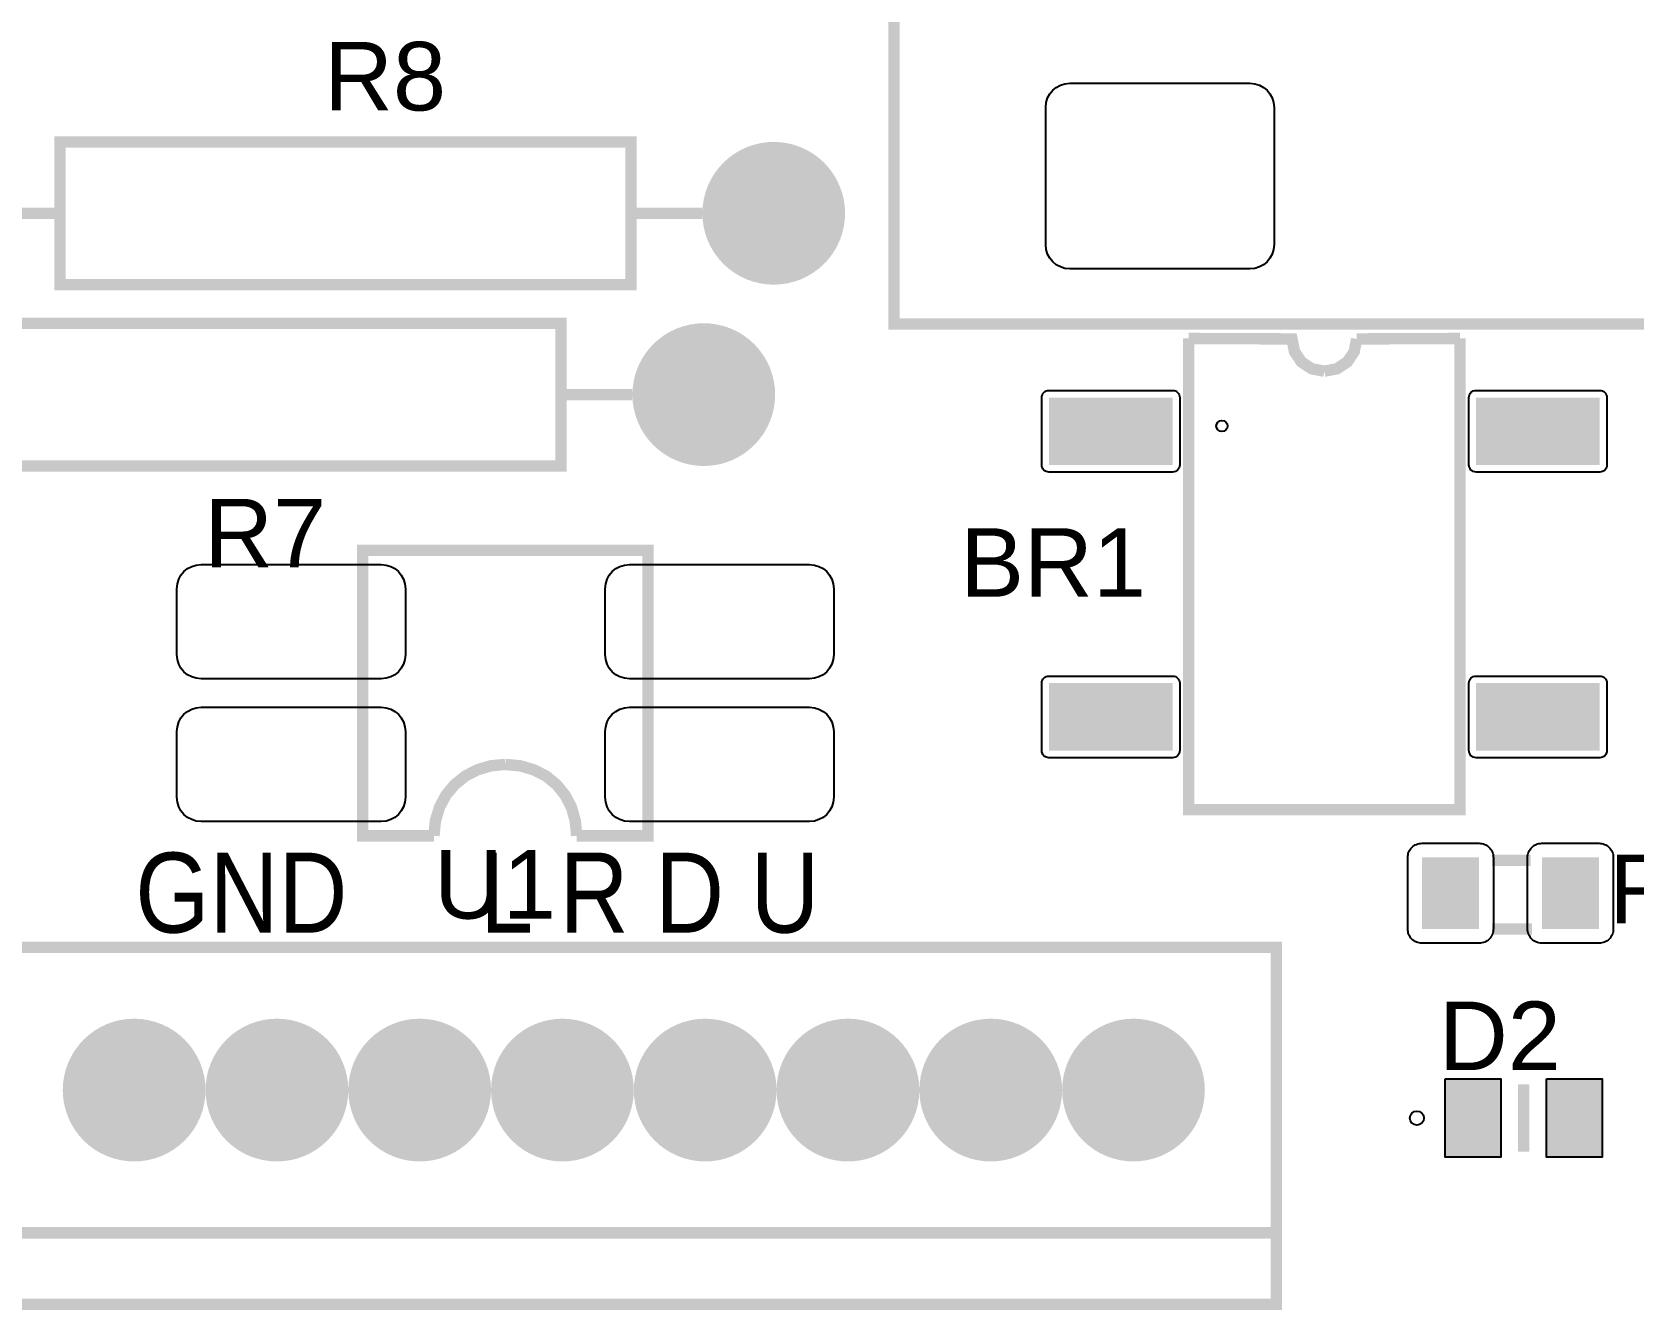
# Model space of a CAD drawing. Header units: inches. Extents: x 15 to 148, y 10 to 111.
# Drawn here: x 134.784 to 136.744, y 102.12 to 103.684 of the extents above; entities that cross this region are included whole.
import ezdxf

# ---------------------------------------------------------------- set-up
doc = ezdxf.new("R2010")
doc.units = ezdxf.units.IN
doc.header["$MEASUREMENT"] = 0
doc.layers.add('BLK_12AWG', color=7, linetype='Continuous')

# ---------------------------------------------------------------- blocks, each defined once
blk = doc.blocks.new('RPAD')
blk.add_trace([(-0.5, -0.5), (-0.5, 0.5), (0.5, -0.5), (0.5, 0.5)])
blk = doc.blocks.new('EPAD')
at = {"const_width": 0.5}
blk.add_lwpolyline([(-0.25, 0, 1), (0.25, 0, 1)], format="xyb", close=True, dxfattribs=at)
blk = doc.blocks.new('CBA2Board')
for points, const_width in [([(155.8976, 103.6112), (156.744, 103.6112), (156.744, 104.2805), (155.8976, 104.2805), (155.8976, 103.6112)], 0.008), ([(155.8976, 103.6112), (156.744, 103.6112), (156.744, 104.2805), (155.8976, 104.2805), (155.8976, 103.6112)], 0.008), ([(155.8976, 103.6112), (156.744, 103.6112), (156.744, 104.2805), (155.8976, 104.2805), (155.8976, 103.6112)], 0.008), ([(155.3133, 103.6387), (155.7133, 103.6387), (155.7133, 103.7387), (155.3133, 103.7387), (155.3133, 103.6387)], 0.008), ([(155.3133, 103.6387), (155.7133, 103.6387), (155.7133, 103.7387), (155.3133, 103.7387), (155.3133, 103.6387)], 0.008), ([(155.3133, 103.6387), (155.7133, 103.6387), (155.7133, 103.7387), (155.3133, 103.7387), (155.3133, 103.6387)], 0.008), ([(155.3133, 103.6887), (155.2633, 103.6887)], 0.008), ([(155.3133, 103.6887), (155.2633, 103.6887)], 0.008), ([(155.3133, 103.6887), (155.2633, 103.6887)], 0.008), ([(155.7633, 103.6887), (155.7133, 103.6887)], 0.008), ([(155.7633, 103.6887), (155.7133, 103.6887)], 0.008), ([(155.7633, 103.6887), (155.7133, 103.6887)], 0.008), ([(155.2643, 103.5117), (155.6643, 103.5117), (155.6643, 103.6117), (155.2643, 103.6117), (155.2643, 103.5117)], 0.008), ([(155.2643, 103.5117), (155.6643, 103.5117), (155.6643, 103.6117), (155.2643, 103.6117), (155.2643, 103.5117)], 0.008), ([(155.2643, 103.5117), (155.6643, 103.5117), (155.6643, 103.6117), (155.2643, 103.6117), (155.2643, 103.5117)], 0.008), ([(156.104, 103.601), (156.1763, 103.6007), (156.1781, 103.5918), (156.1829, 103.5846), (156.1901, 103.5798), (156.199, 103.5781)], 0.008), ([(156.294, 103.601), (156.294, 103.271), (156.104, 103.271), (156.104, 103.601)], 0.008), ([(156.104, 103.601), (156.1763, 103.6007), (156.1781, 103.5918), (156.1829, 103.5846), (156.1901, 103.5798), (156.199, 103.5781)], 0.008), ([(156.294, 103.601), (156.294, 103.271), (156.104, 103.271), (156.104, 103.601)], 0.008), ([(156.104, 103.601), (156.1763, 103.6007), (156.1781, 103.5918), (156.1829, 103.5846), (156.1901, 103.5798), (156.199, 103.5781)], 0.008), ([(156.294, 103.601), (156.294, 103.271), (156.104, 103.271), (156.104, 103.601)], 0.008), ([(156.2216, 103.6007), (156.2199, 103.5918), (156.2151, 103.5846), (156.2079, 103.5798), (156.199, 103.5781)], 0.008), ([(156.2216, 103.6007), (156.2199, 103.5918), (156.2151, 103.5846), (156.2079, 103.5798), (156.199, 103.5781)], 0.008), ([(156.2216, 103.6007), (156.2199, 103.5918), (156.2151, 103.5846), (156.2079, 103.5798), (156.199, 103.5781)], 0.008), ([(156.2216, 103.6007), (156.294, 103.601)], 0.008), ([(156.2216, 103.6007), (156.294, 103.601)], 0.008), ([(156.2216, 103.6007), (156.294, 103.601)], 0.008), ([(155.6643, 103.5617), (155.7143, 103.5617)], 0.008), ([(155.6643, 103.5617), (155.7143, 103.5617)], 0.008), ([(155.6643, 103.5617), (155.7143, 103.5617)], 0.008), ([(155.5753, 103.2527), (155.5253, 103.2527), (155.5253, 103.4527), (155.7253, 103.4527), (155.7253, 103.2527), (155.6753, 103.2527)], 0.008), ([(155.5753, 103.2527), (155.5253, 103.2527), (155.5253, 103.4527), (155.7253, 103.4527), (155.7253, 103.2527), (155.6753, 103.2527)], 0.008), ([(155.5753, 103.2527), (155.5253, 103.2527), (155.5253, 103.4527), (155.7253, 103.4527), (155.7253, 103.2527), (155.6753, 103.2527)], 0.008), ([(155.6253, 103.3027), (155.6151, 103.3017), (155.6057, 103.2989), (155.5972, 103.2945), (155.5898, 103.2885), (155.5837, 103.2812), (155.5792, 103.2727), (155.5763, 103.2631), (155.5753, 103.2527)], 0.008), ([(155.6253, 103.3027), (155.6151, 103.3017), (155.6057, 103.2989), (155.5972, 103.2945), (155.5898, 103.2885), (155.5837, 103.2812), (155.5792, 103.2727), (155.5763, 103.2631), (155.5753, 103.2527)], 0.008), ([(155.6253, 103.3027), (155.6151, 103.3017), (155.6057, 103.2989), (155.5972, 103.2945), (155.5898, 103.2885), (155.5837, 103.2812), (155.5792, 103.2727), (155.5763, 103.2631), (155.5753, 103.2527)], 0.008), ([(155.6253, 103.3027), (155.6358, 103.3017), (155.6453, 103.2989), (155.6539, 103.2945), (155.6612, 103.2885), (155.6671, 103.2812), (155.6716, 103.2727), (155.6743, 103.2631), (155.6753, 103.2527)], 0.008), ([(155.6253, 103.3027), (155.6358, 103.3017), (155.6453, 103.2989), (155.6539, 103.2945), (155.6612, 103.2885), (155.6671, 103.2812), (155.6716, 103.2727), (155.6743, 103.2631), (155.6753, 103.2527)], 0.008), ([(155.6253, 103.3027), (155.6358, 103.3017), (155.6453, 103.2989), (155.6539, 103.2945), (155.6612, 103.2885), (155.6671, 103.2812), (155.6716, 103.2727), (155.6743, 103.2631), (155.6753, 103.2527)], 0.008), ([(156.3164, 103.2355), (156.3434, 103.2355)], 0.008), ([(156.3164, 103.2355), (156.3434, 103.2355)], 0.008), ([(156.3164, 103.2355), (156.3434, 103.2355)], 0.008), ([(156.3164, 103.1875), (156.3444, 103.1875)], 0.008), ([(156.3164, 103.1875), (156.3444, 103.1875)], 0.008), ([(156.3164, 103.1875), (156.3444, 103.1875)], 0.008), ([(155.2653, 102.9246), (156.1653, 102.9246), (156.1653, 103.1746), (155.2653, 103.1746), (155.2653, 102.9246)], 0.008), ([(155.2653, 102.9246), (156.1653, 102.9246), (156.1653, 103.1746), (155.2653, 103.1746), (155.2653, 102.9246)], 0.008), ([(155.2653, 102.9246), (156.1653, 102.9246), (156.1653, 103.1746), (155.2653, 103.1746), (155.2653, 102.9246)], 0.008), ([(156.3386, 103.0786), (156.3386, 103.0314)], 0.00787), ([(156.3386, 103.0786), (156.3386, 103.0314)], 0.00787), ([(156.3386, 103.0786), (156.3386, 103.0314)], 0.00787), ([(156.1653, 102.9746), (155.2653, 102.9746)], 0.008), ([(156.1653, 102.9746), (155.2653, 102.9746)], 0.008), ([(156.1653, 102.9746), (155.2653, 102.9746)], 0.008)]:
    blk.add_lwpolyline(points, dxfattribs=dict(const_width=const_width))
for points in [[(156.0038, 103.6668), (156.0038, 103.7628), (156.0041, 103.7663), (156.0051, 103.7695), (156.0066, 103.7724), (156.0087, 103.7749), (156.0112, 103.7769), (156.0141, 103.7785), (156.0173, 103.7794), (156.0208, 103.7798), (156.1468, 103.7798), (156.1503, 103.7794), (156.1535, 103.7785), (156.1564, 103.7769), (156.1589, 103.7749), (156.1609, 103.7724), (156.1625, 103.7695), (156.1634, 103.7663), (156.1638, 103.7628), (156.1638, 103.6668), (156.1634, 103.6633), (156.1625, 103.6601), (156.1609, 103.6572), (156.1589, 103.6547), (156.1564, 103.6526), (156.1535, 103.6511), (156.1503, 103.6501), (156.1468, 103.6498), (156.0208, 103.6498), (156.0173, 103.6501), (156.0141, 103.6511), (156.0112, 103.6526), (156.0087, 103.6547), (156.0066, 103.6572), (156.0051, 103.6601), (156.0041, 103.6633), (156.0038, 103.6668)], [(156.0011, 103.5124), (156.0011, 103.5596), (156.0012, 103.5607), (156.0015, 103.5616), (156.0019, 103.5625), (156.0025, 103.5632), (156.0033, 103.5638), (156.0041, 103.5643), (156.005, 103.5645), (156.0061, 103.5646), (156.0927, 103.5646), (156.0937, 103.5645), (156.0947, 103.5643), (156.0955, 103.5638), (156.0962, 103.5632), (156.0968, 103.5625), (156.0973, 103.5616), (156.0976, 103.5607), (156.0977, 103.5596), (156.0977, 103.5124), (156.0976, 103.5114), (156.0973, 103.5104), (156.0968, 103.5096), (156.0962, 103.5088), (156.0955, 103.5082), (156.0947, 103.5078), (156.0937, 103.5075), (156.0927, 103.5074), (156.0061, 103.5074), (156.005, 103.5075), (156.0041, 103.5078), (156.0033, 103.5082), (156.0025, 103.5088), (156.0019, 103.5096), (156.0015, 103.5104), (156.0012, 103.5114), (156.0011, 103.5124)], [(156.3969, 103.5596), (156.3969, 103.5124), (156.3968, 103.5114), (156.3965, 103.5104), (156.3961, 103.5096), (156.3955, 103.5088), (156.3947, 103.5082), (156.3939, 103.5078), (156.3929, 103.5075), (156.3919, 103.5074), (156.3053, 103.5074), (156.3043, 103.5075), (156.3033, 103.5078), (156.3025, 103.5082), (156.3017, 103.5088), (156.3011, 103.5096), (156.3007, 103.5104), (156.3004, 103.5114), (156.3003, 103.5124), (156.3003, 103.5596), (156.3004, 103.5607), (156.3007, 103.5616), (156.3011, 103.5625), (156.3017, 103.5632), (156.3025, 103.5638), (156.3033, 103.5643), (156.3043, 103.5645), (156.3053, 103.5646), (156.3919, 103.5646), (156.3929, 103.5645), (156.3939, 103.5643), (156.3947, 103.5638), (156.3955, 103.5632), (156.3961, 103.5625), (156.3965, 103.5616), (156.3968, 103.5607), (156.3969, 103.5596)], [(155.3953, 103.3797), (155.3953, 103.4257), (155.3956, 103.4291), (155.3966, 103.4324), (155.3981, 103.4352), (155.4002, 103.4378), (155.4027, 103.4398), (155.4056, 103.4414), (155.4088, 103.4423), (155.4123, 103.4427), (155.5383, 103.4427), (155.5418, 103.4423), (155.545, 103.4414), (155.5479, 103.4398), (155.5504, 103.4378), (155.5524, 103.4352), (155.554, 103.4324), (155.555, 103.4291), (155.5553, 103.4257), (155.5553, 103.3797), (155.555, 103.3762), (155.554, 103.373), (155.5524, 103.3701), (155.5504, 103.3676), (155.5479, 103.3655), (155.545, 103.364), (155.5418, 103.363), (155.5383, 103.3627), (155.4123, 103.3627), (155.4088, 103.363), (155.4056, 103.364), (155.4027, 103.3655), (155.4002, 103.3676), (155.3981, 103.3701), (155.3966, 103.373), (155.3956, 103.3762), (155.3953, 103.3797)], [(155.6953, 103.3797), (155.6953, 103.4257), (155.6956, 103.4291), (155.6966, 103.4324), (155.6981, 103.4352), (155.7002, 103.4378), (155.7027, 103.4398), (155.7056, 103.4414), (155.7088, 103.4423), (155.7123, 103.4427), (155.8383, 103.4427), (155.8418, 103.4423), (155.845, 103.4414), (155.8479, 103.4398), (155.8504, 103.4378), (155.8524, 103.4352), (155.854, 103.4324), (155.855, 103.4291), (155.8553, 103.4257), (155.8553, 103.3797), (155.855, 103.3762), (155.854, 103.373), (155.8524, 103.3701), (155.8504, 103.3676), (155.8479, 103.3655), (155.845, 103.364), (155.8418, 103.363), (155.8383, 103.3627), (155.7123, 103.3627), (155.7088, 103.363), (155.7056, 103.364), (155.7027, 103.3655), (155.7002, 103.3676), (155.6981, 103.3701), (155.6966, 103.373), (155.6956, 103.3762), (155.6953, 103.3797)], [(156.0011, 103.3124), (156.0011, 103.3596), (156.0012, 103.3607), (156.0015, 103.3616), (156.0019, 103.3625), (156.0025, 103.3632), (156.0033, 103.3638), (156.0041, 103.3643), (156.005, 103.3645), (156.0061, 103.3646), (156.0927, 103.3646), (156.0937, 103.3645), (156.0947, 103.3643), (156.0955, 103.3638), (156.0962, 103.3632), (156.0968, 103.3625), (156.0973, 103.3616), (156.0976, 103.3607), (156.0977, 103.3596), (156.0977, 103.3124), (156.0976, 103.3114), (156.0973, 103.3104), (156.0968, 103.3096), (156.0962, 103.3088), (156.0955, 103.3082), (156.0947, 103.3078), (156.0937, 103.3075), (156.0927, 103.3074), (156.0061, 103.3074), (156.005, 103.3075), (156.0041, 103.3078), (156.0033, 103.3082), (156.0025, 103.3088), (156.0019, 103.3096), (156.0015, 103.3104), (156.0012, 103.3114), (156.0011, 103.3124)], [(156.3969, 103.3596), (156.3969, 103.3124), (156.3968, 103.3114), (156.3965, 103.3104), (156.3961, 103.3096), (156.3955, 103.3088), (156.3947, 103.3082), (156.3939, 103.3078), (156.3929, 103.3075), (156.3919, 103.3074), (156.3053, 103.3074), (156.3043, 103.3075), (156.3033, 103.3078), (156.3025, 103.3082), (156.3017, 103.3088), (156.3011, 103.3096), (156.3007, 103.3104), (156.3004, 103.3114), (156.3003, 103.3124), (156.3003, 103.3596), (156.3004, 103.3607), (156.3007, 103.3616), (156.3011, 103.3625), (156.3017, 103.3632), (156.3025, 103.3638), (156.3033, 103.3643), (156.3043, 103.3645), (156.3053, 103.3646), (156.3919, 103.3646), (156.3929, 103.3645), (156.3939, 103.3643), (156.3947, 103.3638), (156.3955, 103.3632), (156.3961, 103.3625), (156.3965, 103.3616), (156.3968, 103.3607), (156.3969, 103.3596)], [(155.3953, 103.2797), (155.3953, 103.3257), (155.3956, 103.3291), (155.3966, 103.3324), (155.3981, 103.3352), (155.4002, 103.3378), (155.4027, 103.3398), (155.4056, 103.3414), (155.4088, 103.3423), (155.4123, 103.3427), (155.5383, 103.3427), (155.5418, 103.3423), (155.545, 103.3414), (155.5479, 103.3398), (155.5504, 103.3378), (155.5524, 103.3352), (155.554, 103.3324), (155.555, 103.3291), (155.5553, 103.3257), (155.5553, 103.2797), (155.555, 103.2762), (155.554, 103.273), (155.5524, 103.2701), (155.5504, 103.2676), (155.5479, 103.2655), (155.545, 103.264), (155.5418, 103.263), (155.5383, 103.2627), (155.4123, 103.2627), (155.4088, 103.263), (155.4056, 103.264), (155.4027, 103.2655), (155.4002, 103.2676), (155.3981, 103.2701), (155.3966, 103.273), (155.3956, 103.2762), (155.3953, 103.2797)], [(155.6953, 103.2797), (155.6953, 103.3257), (155.6956, 103.3291), (155.6966, 103.3324), (155.6981, 103.3352), (155.7002, 103.3378), (155.7027, 103.3398), (155.7056, 103.3414), (155.7088, 103.3423), (155.7123, 103.3427), (155.8383, 103.3427), (155.8418, 103.3423), (155.845, 103.3414), (155.8479, 103.3398), (155.8504, 103.3378), (155.8524, 103.3352), (155.854, 103.3324), (155.855, 103.3291), (155.8553, 103.3257), (155.8553, 103.2797), (155.855, 103.2762), (155.854, 103.273), (155.8524, 103.2701), (155.8504, 103.2676), (155.8479, 103.2655), (155.845, 103.264), (155.8418, 103.263), (155.8383, 103.2627), (155.7123, 103.2627), (155.7088, 103.263), (155.7056, 103.264), (155.7027, 103.2655), (155.7002, 103.2676), (155.6981, 103.2701), (155.6966, 103.273), (155.6956, 103.2762), (155.6953, 103.2797)], [(156.2674, 103.2475), (156.3074, 103.2475), (156.3084, 103.2474), (156.3094, 103.2473), (156.3104, 103.2471), (156.3113, 103.2467), (156.3122, 103.2463), (156.313, 103.2458), (156.3138, 103.2452), (156.3145, 103.2446), (156.3151, 103.2439), (156.3157, 103.2431), (156.3162, 103.2423), (156.3166, 103.2414), (156.317, 103.2405), (156.3172, 103.2395), (156.3173, 103.2385), (156.3174, 103.2375), (156.3174, 103.1875), (156.3173, 103.1865), (156.3172, 103.1854), (156.317, 103.1845), (156.3166, 103.1836), (156.3162, 103.1827), (156.3157, 103.1819), (156.3151, 103.1811), (156.3145, 103.1804), (156.3138, 103.1797), (156.313, 103.1792), (156.3122, 103.1787), (156.3113, 103.1783), (156.3104, 103.1779), (156.3094, 103.1777), (156.3084, 103.1775), (156.3074, 103.1775), (156.2674, 103.1775), (156.2664, 103.1775), (156.2653, 103.1777), (156.2644, 103.1779), (156.2635, 103.1783), (156.2626, 103.1787), (156.2618, 103.1792), (156.261, 103.1797), (156.2603, 103.1804), (156.2596, 103.1811), (156.2591, 103.1819), (156.2586, 103.1827), (156.2582, 103.1836), (156.2578, 103.1845), (156.2576, 103.1854), (156.2574, 103.1865), (156.2574, 103.1875), (156.2574, 103.2375), (156.2574, 103.2385), (156.2576, 103.2395), (156.2578, 103.2405), (156.2582, 103.2414), (156.2586, 103.2423), (156.2591, 103.2431), (156.2596, 103.2439), (156.2603, 103.2446), (156.261, 103.2452), (156.2618, 103.2458), (156.2626, 103.2463), (156.2635, 103.2467), (156.2644, 103.2471), (156.2653, 103.2473), (156.2664, 103.2474), (156.2674, 103.2475)], [(156.3514, 103.2475), (156.3914, 103.2475), (156.3924, 103.2474), (156.3934, 103.2473), (156.3944, 103.2471), (156.3953, 103.2467), (156.3962, 103.2463), (156.397, 103.2458), (156.3978, 103.2452), (156.3985, 103.2446), (156.3991, 103.2439), (156.3997, 103.2431), (156.4002, 103.2423), (156.4006, 103.2414), (156.401, 103.2405), (156.4012, 103.2395), (156.4013, 103.2385), (156.4014, 103.2375), (156.4014, 103.1875), (156.4013, 103.1865), (156.4012, 103.1854), (156.401, 103.1845), (156.4006, 103.1836), (156.4002, 103.1827), (156.3997, 103.1819), (156.3991, 103.1811), (156.3985, 103.1804), (156.3978, 103.1797), (156.397, 103.1792), (156.3962, 103.1787), (156.3953, 103.1783), (156.3944, 103.1779), (156.3934, 103.1777), (156.3924, 103.1775), (156.3914, 103.1775), (156.3514, 103.1775), (156.3504, 103.1775), (156.3493, 103.1777), (156.3484, 103.1779), (156.3475, 103.1783), (156.3466, 103.1787), (156.3458, 103.1792), (156.345, 103.1797), (156.3443, 103.1804), (156.3436, 103.1811), (156.3431, 103.1819), (156.3426, 103.1827), (156.3422, 103.1836), (156.3418, 103.1845), (156.3416, 103.1854), (156.3414, 103.1865), (156.3414, 103.1875), (156.3414, 103.2375), (156.3414, 103.2385), (156.3416, 103.2395), (156.3418, 103.2405), (156.3422, 103.2414), (156.3426, 103.2423), (156.3431, 103.2431), (156.3436, 103.2439), (156.3443, 103.2446), (156.345, 103.2452), (156.3458, 103.2458), (156.3466, 103.2463), (156.3475, 103.2467), (156.3484, 103.2471), (156.3493, 103.2473), (156.3504, 103.2474), (156.3514, 103.2475)], [(156.2836, 103.0825), (156.3226, 103.0825), (156.3226, 103.0275), (156.2836, 103.0275), (156.2836, 103.0825)], [(156.3545, 103.0825), (156.3935, 103.0825), (156.3935, 103.0275), (156.3545, 103.0275), (156.3545, 103.0825)]]:
    blk.add_lwpolyline(points, close=True)
for centre, radius in [((156.1272, 103.5397), 0.00394), ((156.1272, 103.5397), 0.00394), ((156.1272, 103.5397), 0.00394), ((156.2638, 103.055), 0.00492), ((156.2638, 103.055), 0.00492), ((156.2638, 103.055), 0.00492)]:
    blk.add_circle(centre, radius)
for name, p, xscale, yscale in [('EPAD', (155.8133, 103.6887), 0.1, 0.1), ('EPAD', (155.7643, 103.5617), 0.1, 0.1), ('RPAD', (156.2874, 103.2125), 0.04, 0.05), ('RPAD', (156.3714, 103.2125), 0.04, 0.05), ('EPAD', (155.3653, 103.0746), 0.1, 0.1), ('EPAD', (155.4653, 103.0746), 0.1, 0.1), ('EPAD', (155.5653, 103.0746), 0.1, 0.1), ('EPAD', (155.6653, 103.0746), 0.1, 0.1), ('EPAD', (155.7653, 103.0746), 0.1, 0.1), ('EPAD', (155.8653, 103.0746), 0.1, 0.1), ('EPAD', (155.9653, 103.0746), 0.1, 0.1), ('EPAD', (156.0653, 103.0746), 0.1, 0.1), ('RPAD', (156.3031, 103.055), 0.039, 0.055), ('RPAD', (156.374, 103.055), 0.039, 0.055)]:
    blk.add_blockref(name, p, dxfattribs=dict(xscale=xscale, yscale=yscale))
at = {"xscale": 0.047244, "yscale": 0.086614}
for p, rotation in [((156.0494, 103.536), 90), ((156.3486, 103.536), 270), ((156.0494, 103.336), 90), ((156.3486, 103.336), 270)]:
    blk.add_blockref('RPAD', p, dxfattribs=dict(at, rotation=rotation))
for s, height, width, p in [('R8', 0.048, 1.041667, (155.4983, 103.7607)), ('R8', 0.048, 1.041667, (155.4983, 103.7607)), ('R8', 0.048, 1.041667, (155.4983, 103.7607)), ('R7', 0.048, 1.041667, (155.4143, 103.4407)), ('R7', 0.048, 1.041667, (155.4143, 103.4407)), ('R7', 0.048, 1.041667, (155.4143, 103.4407)), ('BR1', 0.048, 1.041667, (155.944, 103.4201)), ('BR1', 0.048, 1.041667, (155.944, 103.4201)), ('BR1', 0.048, 1.041667, (155.944, 103.4201)), ('GND     L R D U', 0.056, 0.892857, (155.3661, 103.1849)), ('GND     L R D U', 0.056, 0.892857, (155.3661, 103.1849)), ('GND     L R D U', 0.056, 0.892857, (155.3661, 103.1849)), ('U1', 0.048, 1.041667, (155.5753, 103.1947)), ('U1', 0.048, 1.041667, (155.5753, 103.1947)), ('U1', 0.048, 1.041667, (155.5753, 103.1947)), ('R19', 0.048, 1.041667, (156.3984, 103.1915)), ('R19', 0.048, 1.041667, (156.3984, 103.1915)), ('R19', 0.048, 1.041667, (156.3984, 103.1915)), ('D2', 0.048, 1.041667, (156.2792, 103.0886)), ('D2', 0.048, 1.041667, (156.2792, 103.0886)), ('D2', 0.048, 1.041667, (156.2792, 103.0886))]:
    blk.add_text(s, height=height, dxfattribs=dict(width=width)).set_placement(p)

msp = doc.modelspace()

# ---------------------------------------------------------------- block references
at = {"layer": 'BLK_12AWG', "xscale": 1.74680064, "yscale": 1.74680064, "zscale": 1.74680064}
msp.add_blockref('CBA2Board', (-136.4831, -77.6613), dxfattribs=at)

doc.saveas('drawing.dxf')
